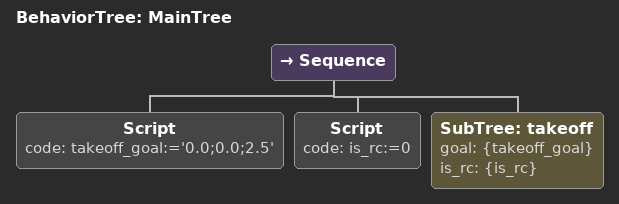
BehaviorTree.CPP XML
<?xml version="1.0" encoding="UTF-8"?>
    <root BTCPP_format="4" main_tree_to_execute="MainTree">
    <include path="takeoff.xml"/>
    <BehaviorTree ID="MainTree">
    <Sequence>
        <Script code=" takeoff_goal:='0.0;0.0;2.5' "/>
        <Script code=" is_rc:=0 "/>
        <SubTree ID="takeoff" goal="{takeoff_goal}" is_rc="{is_rc}"/>
    </Sequence>
    </BehaviorTree>

</root>
